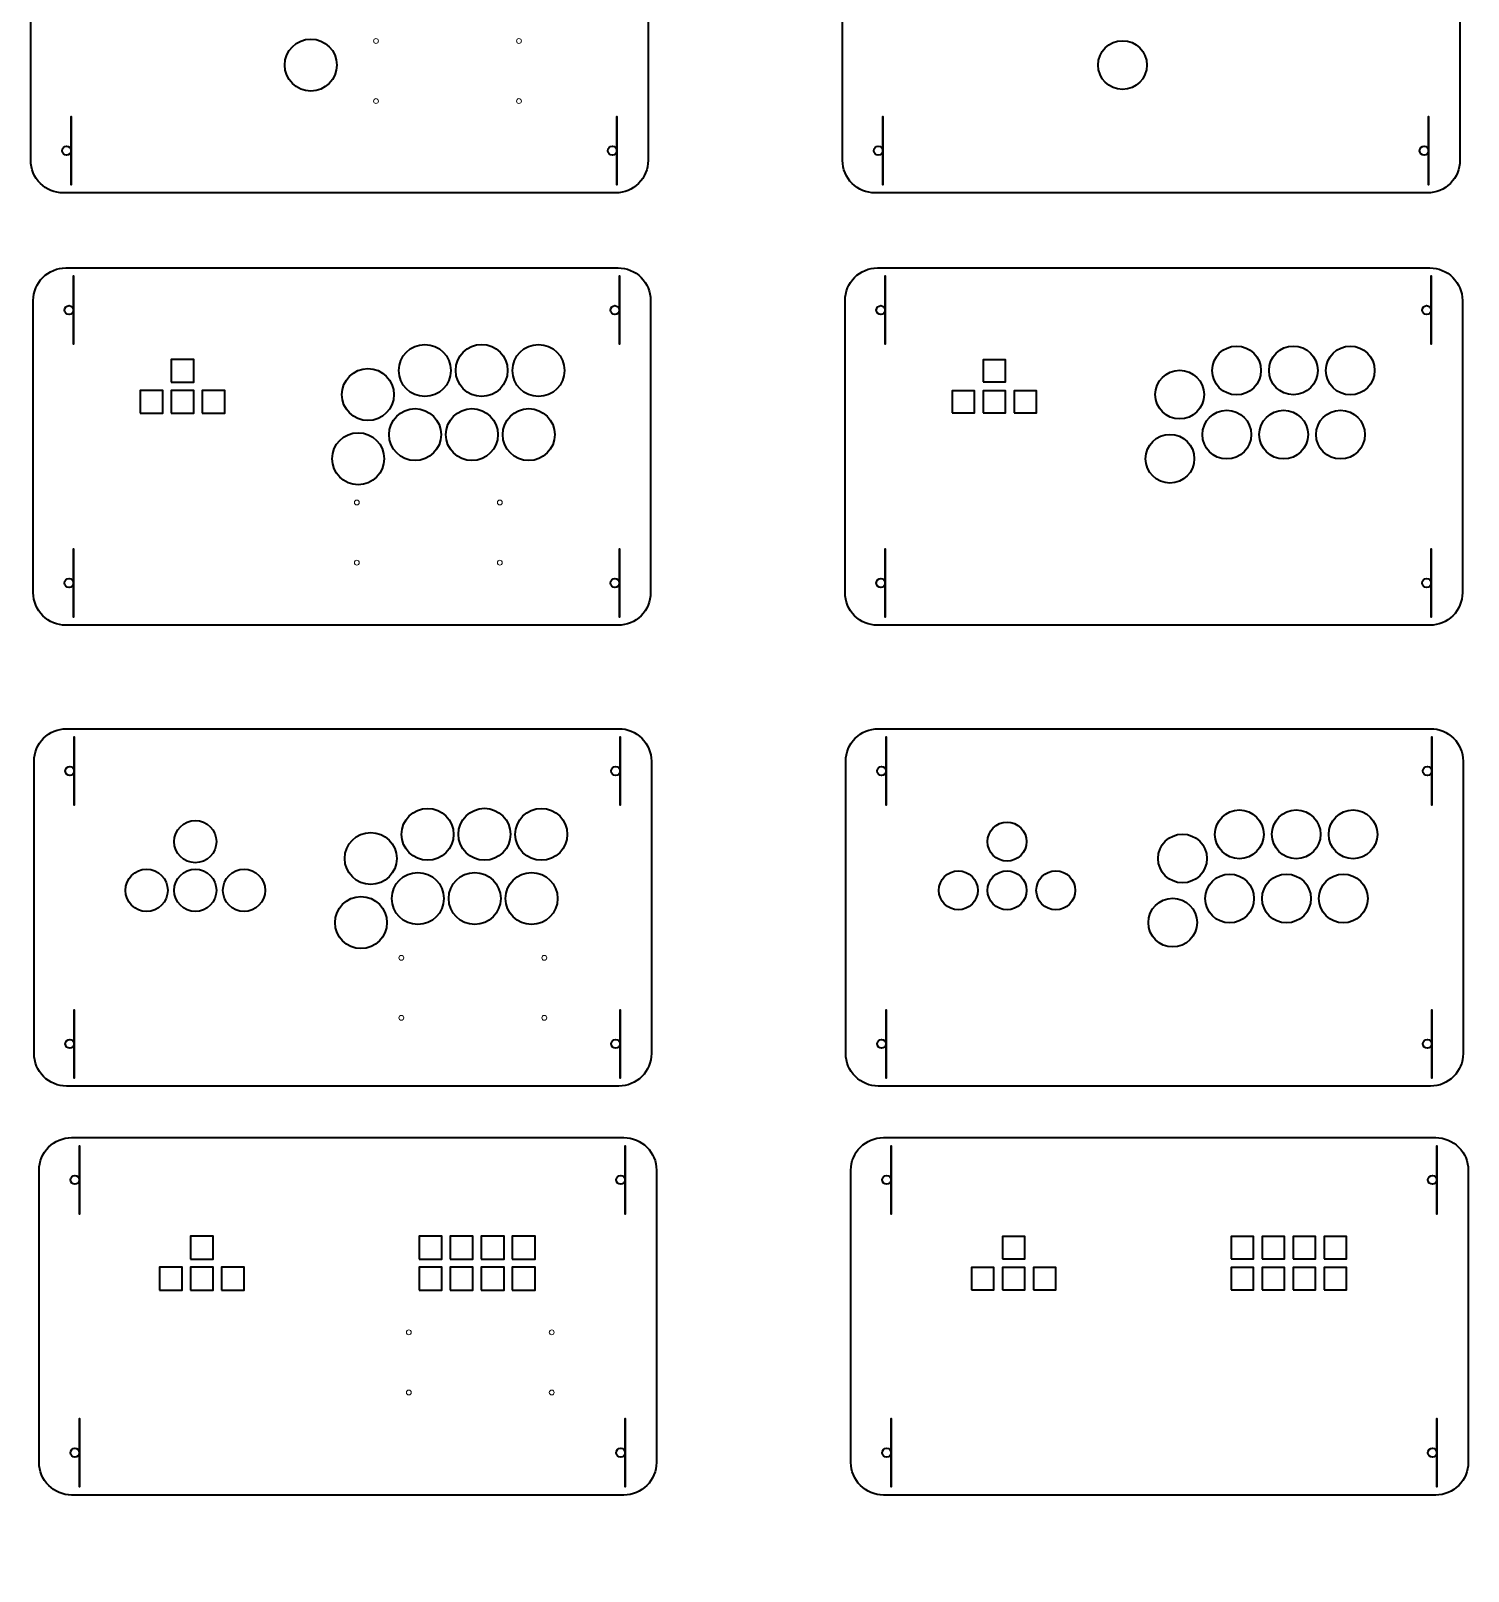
# Model space of a CAD drawing. Header units: centimetres. Extents: x 16 to 194, y -201 to 17.
# Drawn here: x 105.6 to 194.1, y -201 to -106.1 of the extents above; entities that cross this region are included whole.
import ezdxf

# ---------------------------------------------------------------- set-up
doc = ezdxf.new("R2010")
doc.units = ezdxf.units.CM
doc.header["$MEASUREMENT"] = 0
doc.layers.add('Layer 1', color=7, linetype='Continuous')

msp = doc.modelspace()

# ---------------------------------------------------------------- linework, layer by layer
at = {"layer": 'Layer 1', "color": 250, "lineweight": 35}
for points in [[(114.27067, -127.75999), (115.67067, -127.75999), (115.67067, -126.35999), (114.27067, -126.35999), (114.27067, -127.75999)], [(164.25494, -127.74499), (165.62494, -127.74499), (165.62494, -126.37499), (164.25494, -126.37499), (164.25494, -127.74499)], [(112.36064, -129.67002), (113.76064, -129.67002), (113.76064, -128.27002), (112.36064, -128.27002), (112.36064, -129.67002)], [(114.27067, -129.67002), (115.67067, -129.67002), (115.67067, -128.27002), (114.27067, -128.27002), (114.27067, -129.67002)], [(116.18067, -129.67002), (117.58067, -129.67002), (117.58067, -128.27002), (116.18067, -128.27002), (116.18067, -129.67002)], [(162.34491, -129.65502), (163.71491, -129.65502), (163.71491, -128.28502), (162.34491, -128.28502), (162.34491, -129.65502)], [(164.25494, -129.65502), (165.62494, -129.65502), (165.62494, -128.28502), (164.25494, -128.28502), (164.25494, -129.65502)], [(166.16494, -129.65502), (167.53494, -129.65502), (167.53494, -128.28502), (166.16494, -128.28502), (166.16494, -129.65502)], [(115.45517, -181.73567), (116.85517, -181.73567), (116.85517, -180.33567), (115.45517, -180.33567), (115.45517, -181.73567)], [(129.53783, -181.73567), (130.93783, -181.73567), (130.93783, -180.33567), (129.53783, -180.33567), (129.53783, -181.73567)], [(131.44786, -181.73567), (132.84786, -181.73567), (132.84786, -180.33567), (131.44786, -180.33567), (131.44786, -181.73567)], [(133.35786, -181.73567), (134.75786, -181.73567), (134.75786, -180.33567), (133.35786, -180.33567), (133.35786, -181.73567)], [(135.26786, -181.73567), (136.66786, -181.73567), (136.66786, -180.33567), (135.26786, -180.33567), (135.26786, -181.73567)], [(165.43944, -181.72067), (166.80944, -181.72067), (166.80944, -180.35067), (165.43944, -180.35067), (165.43944, -181.72067)], [(179.5221, -181.72067), (180.8921, -181.72067), (180.8921, -180.35067), (179.5221, -180.35067), (179.5221, -181.72067)], [(181.43213, -181.72067), (182.80213, -181.72067), (182.80213, -180.35067), (181.43213, -180.35067), (181.43213, -181.72067)], [(183.34213, -181.72067), (184.71213, -181.72067), (184.71213, -180.35067), (183.34213, -180.35067), (183.34213, -181.72067)], [(185.25213, -181.72067), (186.62213, -181.72067), (186.62213, -180.35067), (185.25213, -180.35067), (185.25213, -181.72067)], [(113.54514, -183.6457), (114.94514, -183.6457), (114.94514, -182.2457), (113.54514, -182.2457), (113.54514, -183.6457)], [(115.45517, -183.6457), (116.85517, -183.6457), (116.85517, -182.2457), (115.45517, -182.2457), (115.45517, -183.6457)], [(117.36517, -183.6457), (118.76517, -183.6457), (118.76517, -182.2457), (117.36517, -182.2457), (117.36517, -183.6457)], [(129.53783, -183.6457), (130.93783, -183.6457), (130.93783, -182.2457), (129.53783, -182.2457), (129.53783, -183.6457)], [(131.44786, -183.6457), (132.84786, -183.6457), (132.84786, -182.2457), (131.44786, -182.2457), (131.44786, -183.6457)], [(133.35786, -183.6457), (134.75786, -183.6457), (134.75786, -182.2457), (133.35786, -182.2457), (133.35786, -183.6457)], [(135.26786, -183.6457), (136.66786, -183.6457), (136.66786, -182.2457), (135.26786, -182.2457), (135.26786, -183.6457)], [(163.52941, -183.6307), (164.89941, -183.6307), (164.89941, -182.2607), (163.52941, -182.2607), (163.52941, -183.6307)], [(165.43944, -183.6307), (166.80944, -183.6307), (166.80944, -182.2607), (165.43944, -182.2607), (165.43944, -183.6307)], [(167.34944, -183.6307), (168.71944, -183.6307), (168.71944, -182.2607), (167.34944, -182.2607), (167.34944, -183.6307)], [(179.5221, -183.6307), (180.8921, -183.6307), (180.8921, -182.2607), (179.5221, -182.2607), (179.5221, -183.6307)], [(181.43213, -183.6307), (182.80213, -183.6307), (182.80213, -182.2607), (181.43213, -182.2607), (181.43213, -183.6307)], [(183.34213, -183.6307), (184.71213, -183.6307), (184.71213, -182.2607), (183.34213, -182.2607), (183.34213, -183.6307)], [(185.25213, -183.6307), (186.62213, -183.6307), (186.62213, -182.2607), (185.25213, -182.2607), (185.25213, -183.6307)]]:
    msp.add_lwpolyline(points, close=True, dxfattribs=at)
for centre, major_axis, ratio in [((122.86273, -108.23784), (0, 1.6), 1), ((172.832, -108.23784), (0, 1.5), 1), ((129.88138, -127.03798), (0, 1.6), 1), ((133.38138, -127.03673), (0, 1.6), 1), ((136.88138, -127.03798), (0, 1.6), 1), ((179.85065, -127.03798), (0, 1.5), 1), ((183.35065, -127.03673), (0, 1.5), 1), ((186.85065, -127.03798), (0, 1.5), 1), ((126.38138, -128.52298), (0, 1.6), 1), ((176.35065, -128.52298), (0, 1.5), 1), ((129.28138, -130.98673), (0, 1.6), 1), ((132.78139, -130.98673), (0, 1.6), 1), ((136.28138, -130.98673), (0, 1.6), 1), ((179.25065, -130.98673), (0, 1.5), 1), ((182.75066, -130.98673), (0, 1.5), 1), ((186.25065, -130.98673), (0, 1.5), 1), ((125.78138, -132.47173), (0, 1.6), 1), ((175.75065, -132.47173), (0, 1.5), 1), ((130.05375, -155.59236), (0, 1.6), 1), ((133.55375, -155.59111), (0, 1.6), 1), ((137.05375, -155.59236), (0, 1.6), 1), ((180.02302, -155.59236), (0, 1.5), 1), ((183.52302, -155.59111), (0, 1.5), 1), ((187.02302, -155.59236), (0, 1.5), 1), ((115.75312, -156.0405), (0, 1.30001), 0.99999231), ((126.55375, -157.07736), (0, 1.6), 1), ((165.72239, -156.0405), (0, 1.20001), 0.99999167), ((176.52302, -157.07736), (0, 1.5), 1), ((112.75312, -159.0405), (0, 1.30001), 0.99999231), ((115.75312, -159.0405), (0, 1.30001), 0.99999231), ((118.75312, -159.0405), (0, 1.30001), 0.99999231), ((129.45375, -159.54111), (0, 1.6), 1), ((132.95376, -159.54111), (0, 1.6), 1), ((136.45375, -159.54111), (0, 1.6), 1), ((162.72239, -159.0405), (0, 1.20001), 0.99999167), ((165.72239, -159.0405), (0, 1.20001), 0.99999167), ((168.72239, -159.0405), (0, 1.20001), 0.99999167), ((179.42302, -159.54111), (0, 1.5), 1), ((182.92303, -159.54111), (0, 1.5), 1), ((186.42302, -159.54111), (0, 1.5), 1), ((125.95375, -161.02611), (0, 1.6), 1), ((175.92302, -161.02611), (0, 1.5), 1)]:
    msp.add_ellipse(centre, major_axis=major_axis, ratio=ratio, dxfattribs=at)
at = {"layer": 'Layer 1', "lineweight": 35}
for points, knots in [([(107.62829, -116.10864), (107.62829, -116.10864), (141.62829, -116.10864), (141.62829, -116.10864), (142.15906, -116.1083), (142.66796, -115.89713), (143.04303, -115.52158), (143.4181, -115.14604), (143.62863, -114.6394), (143.62829, -114.10864), (143.62829, -114.10864), (143.62829, -96.10864), (143.62829, -96.10864), (143.62796, -95.57787), (143.41679, -95.06897), (143.04124, -94.6939), (142.66569, -94.31883), (142.15906, -94.1083), (141.62829, -94.10864), (141.62829, -94.10864), (107.62829, -94.10864), (107.62829, -94.10864), (107.09752, -94.10897), (106.58863, -94.32014), (106.21355, -94.69569), (105.83848, -95.07123), (105.62796, -95.57787), (105.62829, -96.10864), (105.62829, -96.10864), (105.62829, -114.10864), (105.62829, -114.10864), (105.62863, -114.6394), (105.83979, -115.1483), (106.21534, -115.52337), (106.59089, -115.89844), (107.09752, -116.10897), (107.62829, -116.10864)], [0, 0, 0, 0, 0.08333333, 0.08333333, 0.08333333, 0.16666667, 0.16666667, 0.16666667, 0.25, 0.25, 0.25, 0.33333333, 0.33333333, 0.33333333, 0.41666667, 0.41666667, 0.41666667, 0.5, 0.5, 0.5, 0.58333333, 0.58333333, 0.58333333, 0.66666667, 0.66666667, 0.66666667, 0.75, 0.75, 0.75, 0.83333333, 0.83333333, 0.83333333, 0.91666667, 0.91666667, 0.91666667, 1, 1, 1, 1]), ([(157.59756, -116.10864), (157.59756, -116.10864), (191.59756, -116.10864), (191.59756, -116.10864), (192.12833, -116.1083), (192.63723, -115.89713), (193.0123, -115.52158), (193.38737, -115.14604), (193.5979, -114.6394), (193.59756, -114.10864), (193.59756, -114.10864), (193.59756, -96.10864), (193.59756, -96.10864), (193.59723, -95.57787), (193.38606, -95.06897), (193.01051, -94.6939), (192.63496, -94.31883), (192.12833, -94.1083), (191.59756, -94.10864), (191.59756, -94.10864), (157.59756, -94.10864), (157.59756, -94.10864), (157.06679, -94.10897), (156.5579, -94.32014), (156.18282, -94.69569), (155.80775, -95.07123), (155.59723, -95.57787), (155.59756, -96.10864), (155.59756, -96.10864), (155.59756, -114.10864), (155.59756, -114.10864), (155.5979, -114.6394), (155.80906, -115.1483), (156.18461, -115.52337), (156.56016, -115.89844), (157.06679, -116.10897), (157.59756, -116.10864)], [0, 0, 0, 0, 0.08333333, 0.08333333, 0.08333333, 0.16666667, 0.16666667, 0.16666667, 0.25, 0.25, 0.25, 0.33333333, 0.33333333, 0.33333333, 0.41666667, 0.41666667, 0.41666667, 0.5, 0.5, 0.5, 0.58333333, 0.58333333, 0.58333333, 0.66666667, 0.66666667, 0.66666667, 0.75, 0.75, 0.75, 0.83333333, 0.83333333, 0.83333333, 0.91666667, 0.91666667, 0.91666667, 1, 1, 1, 1]), ([(108.10329, -113.50863), (108.10329, -113.35676), (107.98017, -113.23364), (107.82829, -113.23364), (107.67641, -113.23363), (107.55329, -113.35676), (107.55329, -113.50863), (107.55329, -113.66051), (107.67641, -113.78363), (107.82829, -113.78363), (107.98017, -113.78364), (108.10329, -113.66051), (108.10329, -113.50864), (108.10329, -106.21888), (108.10329, -120.79839), (108.10329, -113.50863)], [0, 0, 0, 0, 0.25, 0.25, 0.25, 0.5, 0.5, 0.5, 0.75, 0.75, 0.75, 1, 1, 1, 1.00001, 1.00001, 1.00001, 1.00001]), ([(141.70329, -113.50863), (141.70329, -113.35676), (141.58017, -113.23364), (141.42829, -113.23364), (141.27641, -113.23363), (141.15329, -113.35676), (141.15329, -113.50863), (141.15329, -113.66051), (141.27641, -113.78363), (141.42829, -113.78363), (141.58017, -113.78364), (141.70329, -113.66051), (141.70329, -113.50864), (141.70329, -106.21888), (141.70329, -120.79839), (141.70329, -113.50863)], [0, 0, 0, 0, 0.25, 0.25, 0.25, 0.5, 0.5, 0.5, 0.75, 0.75, 0.75, 1, 1, 1, 1.00001, 1.00001, 1.00001, 1.00001]), ([(158.07256, -113.50863), (158.07256, -113.35676), (157.94944, -113.23364), (157.79756, -113.23364), (157.64568, -113.23363), (157.52256, -113.35676), (157.52256, -113.50863), (157.52256, -113.66051), (157.64568, -113.78363), (157.79756, -113.78363), (157.94944, -113.78364), (158.07256, -113.66051), (158.07256, -113.50864), (158.07256, -106.21888), (158.07256, -120.79839), (158.07256, -113.50863)], [0, 0, 0, 0, 0.25, 0.25, 0.25, 0.5, 0.5, 0.5, 0.75, 0.75, 0.75, 1, 1, 1, 1.00001, 1.00001, 1.00001, 1.00001]), ([(191.67256, -113.50863), (191.67256, -113.35676), (191.54944, -113.23364), (191.39756, -113.23364), (191.24568, -113.23363), (191.12256, -113.35676), (191.12256, -113.50863), (191.12256, -113.66051), (191.24568, -113.78363), (191.39756, -113.78363), (191.54944, -113.78364), (191.67256, -113.66051), (191.67256, -113.50864), (191.67256, -106.21888), (191.67256, -120.79839), (191.67256, -113.50863)], [0, 0, 0, 0, 0.25, 0.25, 0.25, 0.5, 0.5, 0.5, 0.75, 0.75, 0.75, 1, 1, 1, 1.00001, 1.00001, 1.00001, 1.00001]), ([(108.25638, -123.32297), (108.25638, -123.1711), (108.13326, -123.04798), (107.98138, -123.04798), (107.8295, -123.04797), (107.70638, -123.1711), (107.70638, -123.32297), (107.70638, -123.47485), (107.8295, -123.59797), (107.98138, -123.59797), (108.13326, -123.59798), (108.25638, -123.47485), (108.25638, -123.32298), (108.25638, -116.03322), (108.25638, -130.61273), (108.25638, -123.32297)], [0, 0, 0, 0, 0.25, 0.25, 0.25, 0.5, 0.5, 0.5, 0.75, 0.75, 0.75, 1, 1, 1, 1.00001, 1.00001, 1.00001, 1.00001]), ([(141.85638, -123.32297), (141.85638, -123.1711), (141.73326, -123.04798), (141.58138, -123.04798), (141.4295, -123.04797), (141.30638, -123.1711), (141.30638, -123.32297), (141.30638, -123.47485), (141.4295, -123.59797), (141.58138, -123.59797), (141.73326, -123.59798), (141.85638, -123.47485), (141.85638, -123.32298), (141.85638, -116.03322), (141.85638, -130.61273), (141.85638, -123.32297)], [0, 0, 0, 0, 0.25, 0.25, 0.25, 0.5, 0.5, 0.5, 0.75, 0.75, 0.75, 1, 1, 1, 1.00001, 1.00001, 1.00001, 1.00001]), ([(158.22565, -123.32297), (158.22565, -123.1711), (158.10253, -123.04798), (157.95065, -123.04798), (157.79877, -123.04797), (157.67565, -123.1711), (157.67565, -123.32297), (157.67565, -123.47485), (157.79877, -123.59797), (157.95065, -123.59797), (158.10253, -123.59798), (158.22565, -123.47485), (158.22565, -123.32298), (158.22565, -116.03322), (158.22565, -130.61273), (158.22565, -123.32297)], [0, 0, 0, 0, 0.25, 0.25, 0.25, 0.5, 0.5, 0.5, 0.75, 0.75, 0.75, 1, 1, 1, 1.00001, 1.00001, 1.00001, 1.00001]), ([(191.82565, -123.32297), (191.82565, -123.1711), (191.70253, -123.04798), (191.55065, -123.04798), (191.39877, -123.04797), (191.27565, -123.1711), (191.27565, -123.32297), (191.27565, -123.47485), (191.39877, -123.59797), (191.55065, -123.59797), (191.70253, -123.59798), (191.82565, -123.47485), (191.82565, -123.32298), (191.82565, -116.03322), (191.82565, -130.61273), (191.82565, -123.32297)], [0, 0, 0, 0, 0.25, 0.25, 0.25, 0.5, 0.5, 0.5, 0.75, 0.75, 0.75, 1, 1, 1, 1.00001, 1.00001, 1.00001, 1.00001]), ([(107.78138, -142.72298), (107.78138, -142.72298), (141.78138, -142.72298), (141.78138, -142.72298), (142.31215, -142.72264), (142.82105, -142.51147), (143.19612, -142.13592), (143.57119, -141.76038), (143.78172, -141.25374), (143.78138, -140.72298), (143.78138, -140.72298), (143.78138, -122.72298), (143.78138, -122.72298), (143.78105, -122.19221), (143.56988, -121.68331), (143.19433, -121.30824), (142.81878, -120.93317), (142.31215, -120.72264), (141.78138, -120.72298), (141.78138, -120.72298), (107.78138, -120.72298), (107.78138, -120.72298), (107.25061, -120.72331), (106.74172, -120.93448), (106.36664, -121.31003), (105.99157, -121.68557), (105.78105, -122.19221), (105.78138, -122.72298), (105.78138, -122.72298), (105.78138, -140.72298), (105.78138, -140.72298), (105.78172, -141.25374), (105.99288, -141.76264), (106.36843, -142.13771), (106.74398, -142.51278), (107.25061, -142.72331), (107.78138, -142.72298)], [0, 0, 0, 0, 0.08333333, 0.08333333, 0.08333333, 0.16666667, 0.16666667, 0.16666667, 0.25, 0.25, 0.25, 0.33333333, 0.33333333, 0.33333333, 0.41666667, 0.41666667, 0.41666667, 0.5, 0.5, 0.5, 0.58333333, 0.58333333, 0.58333333, 0.66666667, 0.66666667, 0.66666667, 0.75, 0.75, 0.75, 0.83333333, 0.83333333, 0.83333333, 0.91666667, 0.91666667, 0.91666667, 1, 1, 1, 1]), ([(157.75065, -142.72298), (157.75065, -142.72298), (191.75065, -142.72298), (191.75065, -142.72298), (192.28142, -142.72264), (192.79032, -142.51147), (193.16539, -142.13592), (193.54046, -141.76038), (193.75099, -141.25374), (193.75065, -140.72298), (193.75065, -140.72298), (193.75065, -122.72298), (193.75065, -122.72298), (193.75032, -122.19221), (193.53915, -121.68331), (193.1636, -121.30824), (192.78805, -120.93317), (192.28142, -120.72264), (191.75065, -120.72298), (191.75065, -120.72298), (157.75065, -120.72298), (157.75065, -120.72298), (157.21988, -120.72331), (156.71099, -120.93448), (156.33591, -121.31003), (155.96084, -121.68557), (155.75032, -122.19221), (155.75065, -122.72298), (155.75065, -122.72298), (155.75065, -140.72298), (155.75065, -140.72298), (155.75099, -141.25374), (155.96215, -141.76264), (156.3377, -142.13771), (156.71325, -142.51278), (157.21988, -142.72331), (157.75065, -142.72298)], [0, 0, 0, 0, 0.08333333, 0.08333333, 0.08333333, 0.16666667, 0.16666667, 0.16666667, 0.25, 0.25, 0.25, 0.33333333, 0.33333333, 0.33333333, 0.41666667, 0.41666667, 0.41666667, 0.5, 0.5, 0.5, 0.58333333, 0.58333333, 0.58333333, 0.66666667, 0.66666667, 0.66666667, 0.75, 0.75, 0.75, 0.83333333, 0.83333333, 0.83333333, 0.91666667, 0.91666667, 0.91666667, 1, 1, 1, 1]), ([(108.25638, -140.12297), (108.25638, -139.9711), (108.13326, -139.84798), (107.98138, -139.84798), (107.8295, -139.84797), (107.70638, -139.9711), (107.70638, -140.12297), (107.70638, -140.27485), (107.8295, -140.39797), (107.98138, -140.39797), (108.13326, -140.39798), (108.25638, -140.27485), (108.25638, -140.12298), (108.25638, -132.83322), (108.25638, -147.41273), (108.25638, -140.12297)], [0, 0, 0, 0, 0.25, 0.25, 0.25, 0.5, 0.5, 0.5, 0.75, 0.75, 0.75, 1, 1, 1, 1.00001, 1.00001, 1.00001, 1.00001]), ([(141.85638, -140.12297), (141.85638, -139.9711), (141.73326, -139.84798), (141.58138, -139.84798), (141.4295, -139.84797), (141.30638, -139.9711), (141.30638, -140.12297), (141.30638, -140.27485), (141.4295, -140.39797), (141.58138, -140.39797), (141.73326, -140.39798), (141.85638, -140.27485), (141.85638, -140.12298), (141.85638, -132.83322), (141.85638, -147.41273), (141.85638, -140.12297)], [0, 0, 0, 0, 0.25, 0.25, 0.25, 0.5, 0.5, 0.5, 0.75, 0.75, 0.75, 1, 1, 1, 1.00001, 1.00001, 1.00001, 1.00001]), ([(158.22565, -140.12297), (158.22565, -139.9711), (158.10253, -139.84798), (157.95065, -139.84798), (157.79877, -139.84797), (157.67565, -139.9711), (157.67565, -140.12297), (157.67565, -140.27485), (157.79877, -140.39797), (157.95065, -140.39797), (158.10253, -140.39798), (158.22565, -140.27485), (158.22565, -140.12298), (158.22565, -132.83322), (158.22565, -147.41273), (158.22565, -140.12297)], [0, 0, 0, 0, 0.25, 0.25, 0.25, 0.5, 0.5, 0.5, 0.75, 0.75, 0.75, 1, 1, 1, 1.00001, 1.00001, 1.00001, 1.00001]), ([(191.82565, -140.12297), (191.82565, -139.9711), (191.70253, -139.84798), (191.55065, -139.84798), (191.39877, -139.84797), (191.27565, -139.9711), (191.27565, -140.12297), (191.27565, -140.27485), (191.39877, -140.39797), (191.55065, -140.39797), (191.70253, -140.39798), (191.82565, -140.27485), (191.82565, -140.12298), (191.82565, -132.83322), (191.82565, -147.41273), (191.82565, -140.12297)], [0, 0, 0, 0, 0.25, 0.25, 0.25, 0.5, 0.5, 0.5, 0.75, 0.75, 0.75, 1, 1, 1, 1.00001, 1.00001, 1.00001, 1.00001]), ([(108.30263, -151.68972), (108.30263, -151.53785), (108.17951, -151.41473), (108.02763, -151.41473), (107.87575, -151.41472), (107.75263, -151.53785), (107.75263, -151.68972), (107.75263, -151.8416), (107.87575, -151.96472), (108.02763, -151.96472), (108.17951, -151.96473), (108.30263, -151.8416), (108.30263, -151.68973), (108.30263, -144.39997), (108.30263, -158.97948), (108.30263, -151.68972)], [0, 0, 0, 0, 0.25, 0.25, 0.25, 0.5, 0.5, 0.5, 0.75, 0.75, 0.75, 1, 1, 1, 1.00001, 1.00001, 1.00001, 1.00001]), ([(141.90263, -151.68972), (141.90263, -151.53785), (141.77951, -151.41473), (141.62763, -151.41473), (141.47575, -151.41472), (141.35263, -151.53785), (141.35263, -151.68972), (141.35263, -151.8416), (141.47575, -151.96472), (141.62763, -151.96472), (141.77951, -151.96473), (141.90263, -151.8416), (141.90263, -151.68973), (141.90263, -144.39997), (141.90263, -158.97948), (141.90263, -151.68972)], [0, 0, 0, 0, 0.25, 0.25, 0.25, 0.5, 0.5, 0.5, 0.75, 0.75, 0.75, 1, 1, 1, 1.00001, 1.00001, 1.00001, 1.00001]), ([(158.2719, -151.68972), (158.2719, -151.53785), (158.14878, -151.41473), (157.9969, -151.41473), (157.84502, -151.41472), (157.7219, -151.53785), (157.7219, -151.68972), (157.7219, -151.8416), (157.84502, -151.96472), (157.9969, -151.96472), (158.14878, -151.96473), (158.2719, -151.8416), (158.2719, -151.68973), (158.2719, -144.39997), (158.2719, -158.97948), (158.2719, -151.68972)], [0, 0, 0, 0, 0.25, 0.25, 0.25, 0.5, 0.5, 0.5, 0.75, 0.75, 0.75, 1, 1, 1, 1.00001, 1.00001, 1.00001, 1.00001]), ([(191.8719, -151.68972), (191.8719, -151.53785), (191.74878, -151.41473), (191.5969, -151.41473), (191.44502, -151.41472), (191.3219, -151.53785), (191.3219, -151.68972), (191.3219, -151.8416), (191.44502, -151.96472), (191.5969, -151.96472), (191.74878, -151.96473), (191.8719, -151.8416), (191.8719, -151.68973), (191.8719, -144.39997), (191.8719, -158.97948), (191.8719, -151.68972)], [0, 0, 0, 0, 0.25, 0.25, 0.25, 0.5, 0.5, 0.5, 0.75, 0.75, 0.75, 1, 1, 1, 1.00001, 1.00001, 1.00001, 1.00001]), ([(107.82763, -171.08973), (107.82763, -171.08973), (141.82763, -171.08973), (141.82763, -171.08973), (142.3584, -171.08939), (142.8673, -170.87822), (143.24237, -170.50267), (143.61744, -170.12713), (143.82797, -169.62049), (143.82763, -169.08973), (143.82763, -169.08973), (143.82763, -151.08973), (143.82763, -151.08973), (143.8273, -150.55896), (143.61613, -150.05006), (143.24058, -149.67499), (142.86503, -149.29992), (142.3584, -149.08939), (141.82763, -149.08973), (141.82763, -149.08973), (107.82763, -149.08973), (107.82763, -149.08973), (107.29686, -149.09006), (106.78797, -149.30123), (106.41289, -149.67678), (106.03782, -150.05232), (105.8273, -150.55896), (105.82763, -151.08973), (105.82763, -151.08973), (105.82763, -169.08973), (105.82763, -169.08973), (105.82797, -169.62049), (106.03913, -170.12939), (106.41468, -170.50446), (106.79023, -170.87953), (107.29686, -171.09006), (107.82763, -171.08973)], [0, 0, 0, 0, 0.08333333, 0.08333333, 0.08333333, 0.16666667, 0.16666667, 0.16666667, 0.25, 0.25, 0.25, 0.33333333, 0.33333333, 0.33333333, 0.41666667, 0.41666667, 0.41666667, 0.5, 0.5, 0.5, 0.58333333, 0.58333333, 0.58333333, 0.66666667, 0.66666667, 0.66666667, 0.75, 0.75, 0.75, 0.83333333, 0.83333333, 0.83333333, 0.91666667, 0.91666667, 0.91666667, 1, 1, 1, 1]), ([(157.7969, -171.08973), (157.7969, -171.08973), (191.7969, -171.08973), (191.7969, -171.08973), (192.32767, -171.08939), (192.83657, -170.87822), (193.21164, -170.50267), (193.58671, -170.12713), (193.79724, -169.62049), (193.7969, -169.08973), (193.7969, -169.08973), (193.7969, -151.08973), (193.7969, -151.08973), (193.79657, -150.55896), (193.5854, -150.05006), (193.20985, -149.67499), (192.8343, -149.29992), (192.32767, -149.08939), (191.7969, -149.08973), (191.7969, -149.08973), (157.7969, -149.08973), (157.7969, -149.08973), (157.26613, -149.09006), (156.75724, -149.30123), (156.38216, -149.67678), (156.00709, -150.05232), (155.79657, -150.55896), (155.7969, -151.08973), (155.7969, -151.08973), (155.7969, -169.08973), (155.7969, -169.08973), (155.79724, -169.62049), (156.0084, -170.12939), (156.38395, -170.50446), (156.7595, -170.87953), (157.26613, -171.09006), (157.7969, -171.08973)], [0, 0, 0, 0, 0.08333333, 0.08333333, 0.08333333, 0.16666667, 0.16666667, 0.16666667, 0.25, 0.25, 0.25, 0.33333333, 0.33333333, 0.33333333, 0.41666667, 0.41666667, 0.41666667, 0.5, 0.5, 0.5, 0.58333333, 0.58333333, 0.58333333, 0.66666667, 0.66666667, 0.66666667, 0.75, 0.75, 0.75, 0.83333333, 0.83333333, 0.83333333, 0.91666667, 0.91666667, 0.91666667, 1, 1, 1, 1]), ([(108.30263, -168.48972), (108.30263, -168.33785), (108.17951, -168.21473), (108.02763, -168.21473), (107.87575, -168.21472), (107.75263, -168.33785), (107.75263, -168.48972), (107.75263, -168.6416), (107.87575, -168.76472), (108.02763, -168.76472), (108.17951, -168.76473), (108.30263, -168.6416), (108.30263, -168.48973), (108.30263, -161.19997), (108.30263, -175.77948), (108.30263, -168.48972)], [0, 0, 0, 0, 0.25, 0.25, 0.25, 0.5, 0.5, 0.5, 0.75, 0.75, 0.75, 1, 1, 1, 1.00001, 1.00001, 1.00001, 1.00001]), ([(141.90263, -168.48972), (141.90263, -168.33785), (141.77951, -168.21473), (141.62763, -168.21473), (141.47575, -168.21472), (141.35263, -168.33785), (141.35263, -168.48972), (141.35263, -168.6416), (141.47575, -168.76472), (141.62763, -168.76472), (141.77951, -168.76473), (141.90263, -168.6416), (141.90263, -168.48973), (141.90263, -161.19997), (141.90263, -175.77948), (141.90263, -168.48972)], [0, 0, 0, 0, 0.25, 0.25, 0.25, 0.5, 0.5, 0.5, 0.75, 0.75, 0.75, 1, 1, 1, 1.00001, 1.00001, 1.00001, 1.00001]), ([(158.2719, -168.48972), (158.2719, -168.33785), (158.14878, -168.21473), (157.9969, -168.21473), (157.84502, -168.21472), (157.7219, -168.33785), (157.7219, -168.48972), (157.7219, -168.6416), (157.84502, -168.76472), (157.9969, -168.76472), (158.14878, -168.76473), (158.2719, -168.6416), (158.2719, -168.48973), (158.2719, -161.19997), (158.2719, -175.77948), (158.2719, -168.48972)], [0, 0, 0, 0, 0.25, 0.25, 0.25, 0.5, 0.5, 0.5, 0.75, 0.75, 0.75, 1, 1, 1, 1.00001, 1.00001, 1.00001, 1.00001]), ([(191.8719, -168.48972), (191.8719, -168.33785), (191.74878, -168.21473), (191.5969, -168.21473), (191.44502, -168.21472), (191.3219, -168.33785), (191.3219, -168.48972), (191.3219, -168.6416), (191.44502, -168.76472), (191.5969, -168.76472), (191.74878, -168.76473), (191.8719, -168.6416), (191.8719, -168.48973), (191.8719, -161.19997), (191.8719, -175.77948), (191.8719, -168.48972)], [0, 0, 0, 0, 0.25, 0.25, 0.25, 0.5, 0.5, 0.5, 0.75, 0.75, 0.75, 1, 1, 1, 1.00001, 1.00001, 1.00001, 1.00001]), ([(108.61531, -176.86076), (108.61531, -176.70889), (108.49219, -176.58577), (108.34031, -176.58577), (108.18843, -176.58576), (108.06531, -176.70889), (108.06531, -176.86076), (108.06531, -177.01264), (108.18843, -177.13576), (108.34031, -177.13576), (108.49219, -177.13577), (108.61531, -177.01264), (108.61531, -176.86077), (108.61531, -169.57101), (108.61531, -184.15052), (108.61531, -176.86076)], [0, 0, 0, 0, 0.25, 0.25, 0.25, 0.5, 0.5, 0.5, 0.75, 0.75, 0.75, 1, 1, 1, 1.00001, 1.00001, 1.00001, 1.00001]), ([(142.21531, -176.86076), (142.21531, -176.70889), (142.09219, -176.58577), (141.94031, -176.58577), (141.78843, -176.58576), (141.66531, -176.70889), (141.66531, -176.86076), (141.66531, -177.01264), (141.78843, -177.13576), (141.94031, -177.13576), (142.09219, -177.13577), (142.21531, -177.01264), (142.21531, -176.86077), (142.21531, -169.57101), (142.21531, -184.15052), (142.21531, -176.86076)], [0, 0, 0, 0, 0.25, 0.25, 0.25, 0.5, 0.5, 0.5, 0.75, 0.75, 0.75, 1, 1, 1, 1.00001, 1.00001, 1.00001, 1.00001]), ([(158.58458, -176.86076), (158.58458, -176.70889), (158.46146, -176.58577), (158.30958, -176.58577), (158.1577, -176.58576), (158.03458, -176.70889), (158.03458, -176.86076), (158.03458, -177.01264), (158.1577, -177.13576), (158.30958, -177.13576), (158.46146, -177.13577), (158.58458, -177.01264), (158.58458, -176.86077), (158.58458, -169.57101), (158.58458, -184.15052), (158.58458, -176.86076)], [0, 0, 0, 0, 0.25, 0.25, 0.25, 0.5, 0.5, 0.5, 0.75, 0.75, 0.75, 1, 1, 1, 1.00001, 1.00001, 1.00001, 1.00001]), ([(192.18458, -176.86076), (192.18458, -176.70889), (192.06146, -176.58577), (191.90958, -176.58577), (191.7577, -176.58576), (191.63458, -176.70889), (191.63458, -176.86076), (191.63458, -177.01264), (191.7577, -177.13576), (191.90958, -177.13576), (192.06146, -177.13577), (192.18458, -177.01264), (192.18458, -176.86077), (192.18458, -169.57101), (192.18458, -184.15052), (192.18458, -176.86076)], [0, 0, 0, 0, 0.25, 0.25, 0.25, 0.5, 0.5, 0.5, 0.75, 0.75, 0.75, 1, 1, 1, 1.00001, 1.00001, 1.00001, 1.00001]), ([(108.14031, -196.26077), (108.14031, -196.26077), (142.14031, -196.26077), (142.14031, -196.26077), (142.67108, -196.26043), (143.17998, -196.04926), (143.55505, -195.67371), (143.93012, -195.29817), (144.14065, -194.79153), (144.14031, -194.26077), (144.14031, -194.26077), (144.14031, -176.26077), (144.14031, -176.26077), (144.13998, -175.73), (143.92881, -175.2211), (143.55326, -174.84603), (143.17771, -174.47096), (142.67108, -174.26043), (142.14031, -174.26077), (142.14031, -174.26077), (108.14031, -174.26077), (108.14031, -174.26077), (107.60954, -174.2611), (107.10065, -174.47227), (106.72557, -174.84782), (106.3505, -175.22336), (106.13998, -175.73), (106.14031, -176.26077), (106.14031, -176.26077), (106.14031, -194.26077), (106.14031, -194.26077), (106.14065, -194.79153), (106.35181, -195.30043), (106.72736, -195.6755), (107.10291, -196.05057), (107.60954, -196.2611), (108.14031, -196.26077)], [0, 0, 0, 0, 0.08333333, 0.08333333, 0.08333333, 0.16666667, 0.16666667, 0.16666667, 0.25, 0.25, 0.25, 0.33333333, 0.33333333, 0.33333333, 0.41666667, 0.41666667, 0.41666667, 0.5, 0.5, 0.5, 0.58333333, 0.58333333, 0.58333333, 0.66666667, 0.66666667, 0.66666667, 0.75, 0.75, 0.75, 0.83333333, 0.83333333, 0.83333333, 0.91666667, 0.91666667, 0.91666667, 1, 1, 1, 1]), ([(158.10958, -196.26077), (158.10958, -196.26077), (192.10958, -196.26077), (192.10958, -196.26077), (192.64035, -196.26043), (193.14925, -196.04926), (193.52432, -195.67371), (193.89939, -195.29817), (194.10992, -194.79153), (194.10958, -194.26077), (194.10958, -194.26077), (194.10958, -176.26077), (194.10958, -176.26077), (194.10925, -175.73), (193.89808, -175.2211), (193.52253, -174.84603), (193.14698, -174.47096), (192.64035, -174.26043), (192.10958, -174.26077), (192.10958, -174.26077), (158.10958, -174.26077), (158.10958, -174.26077), (157.57881, -174.2611), (157.06992, -174.47227), (156.69484, -174.84782), (156.31977, -175.22336), (156.10925, -175.73), (156.10958, -176.26077), (156.10958, -176.26077), (156.10958, -194.26077), (156.10958, -194.26077), (156.10992, -194.79153), (156.32108, -195.30043), (156.69663, -195.6755), (157.07218, -196.05057), (157.57881, -196.2611), (158.10958, -196.26077)], [0, 0, 0, 0, 0.08333333, 0.08333333, 0.08333333, 0.16666667, 0.16666667, 0.16666667, 0.25, 0.25, 0.25, 0.33333333, 0.33333333, 0.33333333, 0.41666667, 0.41666667, 0.41666667, 0.5, 0.5, 0.5, 0.58333333, 0.58333333, 0.58333333, 0.66666667, 0.66666667, 0.66666667, 0.75, 0.75, 0.75, 0.83333333, 0.83333333, 0.83333333, 0.91666667, 0.91666667, 0.91666667, 1, 1, 1, 1]), ([(108.61531, -193.66076), (108.61531, -193.50889), (108.49219, -193.38577), (108.34031, -193.38577), (108.18843, -193.38576), (108.06531, -193.50889), (108.06531, -193.66076), (108.06531, -193.81264), (108.18843, -193.93576), (108.34031, -193.93576), (108.49219, -193.93577), (108.61531, -193.81264), (108.61531, -193.66077), (108.61531, -186.37101), (108.61531, -200.95052), (108.61531, -193.66076)], [0, 0, 0, 0, 0.25, 0.25, 0.25, 0.5, 0.5, 0.5, 0.75, 0.75, 0.75, 1, 1, 1, 1.00001, 1.00001, 1.00001, 1.00001]), ([(142.21531, -193.66076), (142.21531, -193.50889), (142.09219, -193.38577), (141.94031, -193.38577), (141.78843, -193.38576), (141.66531, -193.50889), (141.66531, -193.66076), (141.66531, -193.81264), (141.78843, -193.93576), (141.94031, -193.93576), (142.09219, -193.93577), (142.21531, -193.81264), (142.21531, -193.66077), (142.21531, -186.37101), (142.21531, -200.95052), (142.21531, -193.66076)], [0, 0, 0, 0, 0.25, 0.25, 0.25, 0.5, 0.5, 0.5, 0.75, 0.75, 0.75, 1, 1, 1, 1.00001, 1.00001, 1.00001, 1.00001]), ([(158.58458, -193.66076), (158.58458, -193.50889), (158.46146, -193.38577), (158.30958, -193.38577), (158.1577, -193.38576), (158.03458, -193.50889), (158.03458, -193.66076), (158.03458, -193.81264), (158.1577, -193.93576), (158.30958, -193.93576), (158.46146, -193.93577), (158.58458, -193.81264), (158.58458, -193.66077), (158.58458, -186.37101), (158.58458, -200.95052), (158.58458, -193.66076)], [0, 0, 0, 0, 0.25, 0.25, 0.25, 0.5, 0.5, 0.5, 0.75, 0.75, 0.75, 1, 1, 1, 1.00001, 1.00001, 1.00001, 1.00001]), ([(192.18458, -193.66076), (192.18458, -193.50889), (192.06146, -193.38577), (191.90958, -193.38577), (191.7577, -193.38576), (191.63458, -193.50889), (191.63458, -193.66076), (191.63458, -193.81264), (191.7577, -193.93576), (191.90958, -193.93576), (192.06146, -193.93577), (192.18458, -193.81264), (192.18458, -193.66077), (192.18458, -186.37101), (192.18458, -200.95052), (192.18458, -193.66076)], [0, 0, 0, 0, 0.25, 0.25, 0.25, 0.5, 0.5, 0.5, 0.75, 0.75, 0.75, 1, 1, 1, 1.00001, 1.00001, 1.00001, 1.00001])]:
    msp.add_open_spline(points, degree=3, knots=knots, dxfattribs=at)
at = {"layer": 'Layer 1', "color": 250, "lineweight": 18}
for points in [[(127.02647, -106.75504), (127.02647, -106.83788), (126.95931, -106.90504), (126.87647, -106.90504), (126.79363, -106.90504), (126.72647, -106.83788), (126.72647, -106.75504), (126.72647, -106.6722), (126.79363, -106.60504), (126.87647, -106.60504), (126.95931, -106.60504), (127.02647, -106.6722), (127.02647, -106.75504)], [(135.82647, -106.75504), (135.82647, -106.83788), (135.75931, -106.90504), (135.67647, -106.90504), (135.59363, -106.90504), (135.52647, -106.83788), (135.52647, -106.75504), (135.52647, -106.6722), (135.59363, -106.60504), (135.67647, -106.60504), (135.75931, -106.60504), (135.82647, -106.6722), (135.82647, -106.75504)], [(127.02647, -110.45504), (127.02647, -110.53788), (126.95931, -110.60504), (126.87647, -110.60504), (126.79363, -110.60504), (126.72647, -110.53788), (126.72647, -110.45504), (126.72647, -110.3722), (126.79363, -110.30504), (126.87647, -110.30504), (126.95931, -110.30504), (127.02647, -110.3722), (127.02647, -110.45504)], [(135.82647, -110.45504), (135.82647, -110.53788), (135.75931, -110.60504), (135.67647, -110.60504), (135.59363, -110.60504), (135.52647, -110.53788), (135.52647, -110.45504), (135.52647, -110.3722), (135.59363, -110.30504), (135.67647, -110.30504), (135.75931, -110.30504), (135.82647, -110.3722), (135.82647, -110.45504)], [(125.85117, -135.16626), (125.85117, -135.2491), (125.78401, -135.31626), (125.70117, -135.31626), (125.61833, -135.31626), (125.55117, -135.2491), (125.55117, -135.16626), (125.55117, -135.08342), (125.61833, -135.01626), (125.70117, -135.01626), (125.78401, -135.01626), (125.85117, -135.08342), (125.85117, -135.16626)], [(134.65117, -135.16626), (134.65117, -135.2491), (134.58401, -135.31626), (134.50117, -135.31626), (134.41833, -135.31626), (134.35117, -135.2491), (134.35117, -135.16626), (134.35117, -135.08342), (134.41833, -135.01626), (134.50117, -135.01626), (134.58401, -135.01626), (134.65117, -135.08342), (134.65117, -135.16626)], [(125.85117, -138.86626), (125.85117, -138.9491), (125.78401, -139.01626), (125.70117, -139.01626), (125.61833, -139.01626), (125.55117, -138.9491), (125.55117, -138.86626), (125.55117, -138.78342), (125.61833, -138.71626), (125.70117, -138.71626), (125.78401, -138.71626), (125.85117, -138.78342), (125.85117, -138.86626)], [(134.65117, -138.86626), (134.65117, -138.9491), (134.58401, -139.01626), (134.50117, -139.01626), (134.41833, -139.01626), (134.35117, -138.9491), (134.35117, -138.86626), (134.35117, -138.78342), (134.41833, -138.71626), (134.50117, -138.71626), (134.58401, -138.71626), (134.65117, -138.78342), (134.65117, -138.86626)], [(128.58602, -163.19124), (128.58602, -163.27408), (128.51886, -163.34124), (128.43602, -163.34124), (128.35318, -163.34124), (128.28602, -163.27408), (128.28602, -163.19124), (128.28602, -163.1084), (128.35318, -163.04124), (128.43602, -163.04124), (128.51886, -163.04124), (128.58602, -163.1084), (128.58602, -163.19124)], [(137.38602, -163.19124), (137.38602, -163.27408), (137.31886, -163.34124), (137.23602, -163.34124), (137.15318, -163.34124), (137.08602, -163.27408), (137.08602, -163.19124), (137.08602, -163.1084), (137.15318, -163.04124), (137.23602, -163.04124), (137.31886, -163.04124), (137.38602, -163.1084), (137.38602, -163.19124)], [(128.58602, -166.89124), (128.58602, -166.97408), (128.51886, -167.04124), (128.43602, -167.04124), (128.35318, -167.04124), (128.28602, -166.97408), (128.28602, -166.89124), (128.28602, -166.8084), (128.35318, -166.74124), (128.43602, -166.74124), (128.51886, -166.74124), (128.58602, -166.8084), (128.58602, -166.89124)], [(137.38602, -166.89124), (137.38602, -166.97408), (137.31886, -167.04124), (137.23602, -167.04124), (137.15318, -167.04124), (137.08602, -166.97408), (137.08602, -166.89124), (137.08602, -166.8084), (137.15318, -166.74124), (137.23602, -166.74124), (137.31886, -166.74124), (137.38602, -166.8084), (137.38602, -166.89124)], [(129.0454, -186.24826), (129.0454, -186.3311), (128.97824, -186.39826), (128.8954, -186.39826), (128.81256, -186.39826), (128.7454, -186.3311), (128.7454, -186.24826), (128.7454, -186.16542), (128.81256, -186.09826), (128.8954, -186.09826), (128.97824, -186.09826), (129.0454, -186.16542), (129.0454, -186.24826)], [(137.8454, -186.24826), (137.8454, -186.3311), (137.77824, -186.39826), (137.6954, -186.39826), (137.61256, -186.39826), (137.5454, -186.3311), (137.5454, -186.24826), (137.5454, -186.16542), (137.61256, -186.09826), (137.6954, -186.09826), (137.77824, -186.09826), (137.8454, -186.16542), (137.8454, -186.24826)], [(129.0454, -189.94826), (129.0454, -190.0311), (128.97824, -190.09826), (128.8954, -190.09826), (128.81256, -190.09826), (128.7454, -190.0311), (128.7454, -189.94826), (128.7454, -189.86542), (128.81256, -189.79826), (128.8954, -189.79826), (128.97824, -189.79826), (129.0454, -189.86542), (129.0454, -189.94826)], [(137.8454, -189.94826), (137.8454, -190.0311), (137.77824, -190.09826), (137.6954, -190.09826), (137.61256, -190.09826), (137.5454, -190.0311), (137.5454, -189.94826), (137.5454, -189.86542), (137.61256, -189.79826), (137.6954, -189.79826), (137.77824, -189.79826), (137.8454, -189.86542), (137.8454, -189.94826)]]:
    msp.add_open_spline(points, degree=3, knots=[0, 0, 0, 0, 0.25, 0.25, 0.25, 0.5, 0.5, 0.5, 0.75, 0.75, 0.75, 1, 1, 1, 1], dxfattribs=at)

doc.saveas('drawing.dxf')
